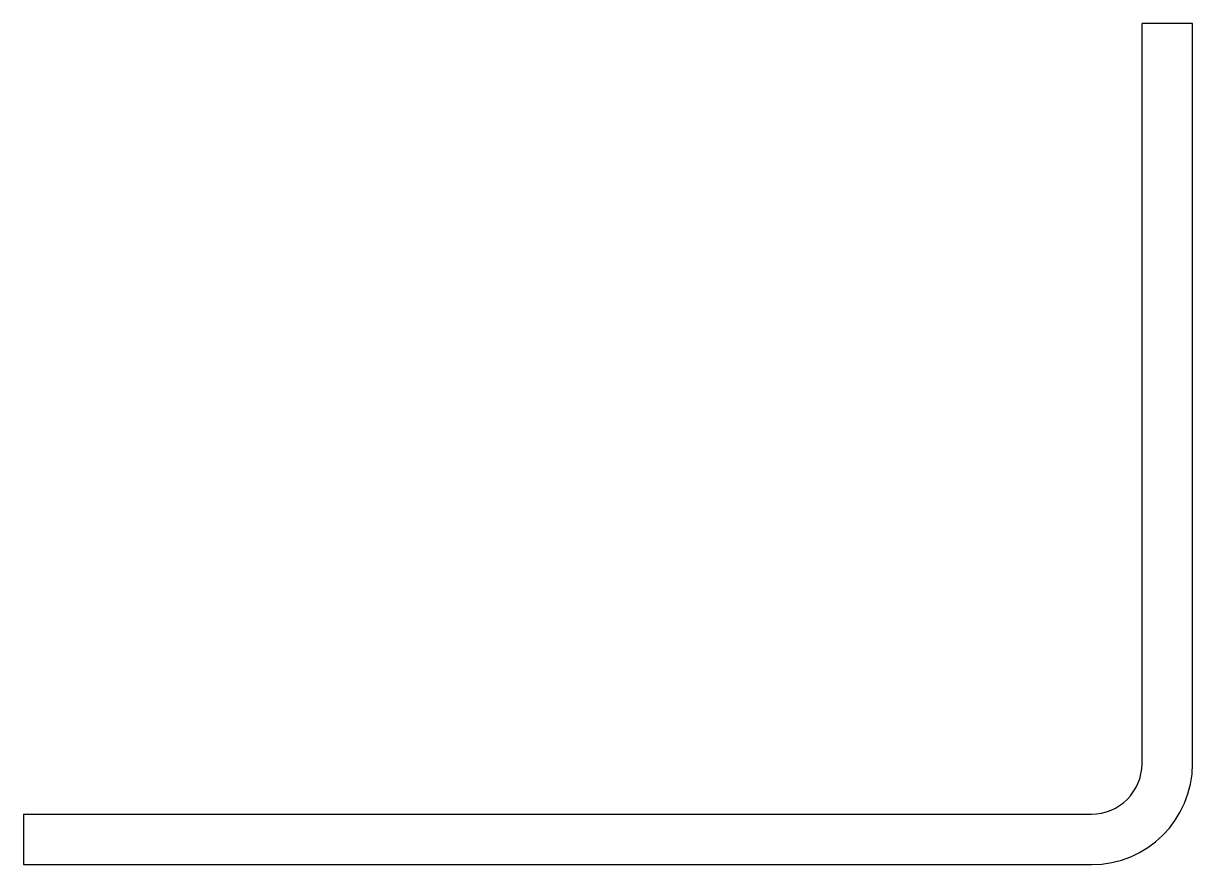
# Model space of a CAD drawing. Extents: x 420.1 to 454.8, y 745.3 to 770.3.
import ezdxf

# ---------------------------------------------------------------- set-up
doc = ezdxf.new("R2010")
doc.units = 0
doc.layers.get('0').update_dxf_attribs({"linetype": 'CONTINUOUS'})

msp = doc.modelspace()

# ---------------------------------------------------------------- linework, layer by layer
for p, q in [((454.847, 770.292), (453.344, 770.292)), ((453.344, 748.288), (453.344, 770.292)), ((454.848, 748.284), (454.847, 770.292)), ((420.093, 746.792), (420.094, 745.292)), ((420.093, 746.792), (451.841, 746.792)), ((420.094, 745.292), (451.841, 745.292))]:
    msp.add_line(p, q)
for centre, radius, start, end in [((451.842, 748.294), 1.502, 269.9353, 359.7701), ((451.844, 748.296), 3.004, 269.9342, 359.7702)]:
    msp.add_arc(centre, radius, start, end)

doc.saveas('drawing.dxf')
